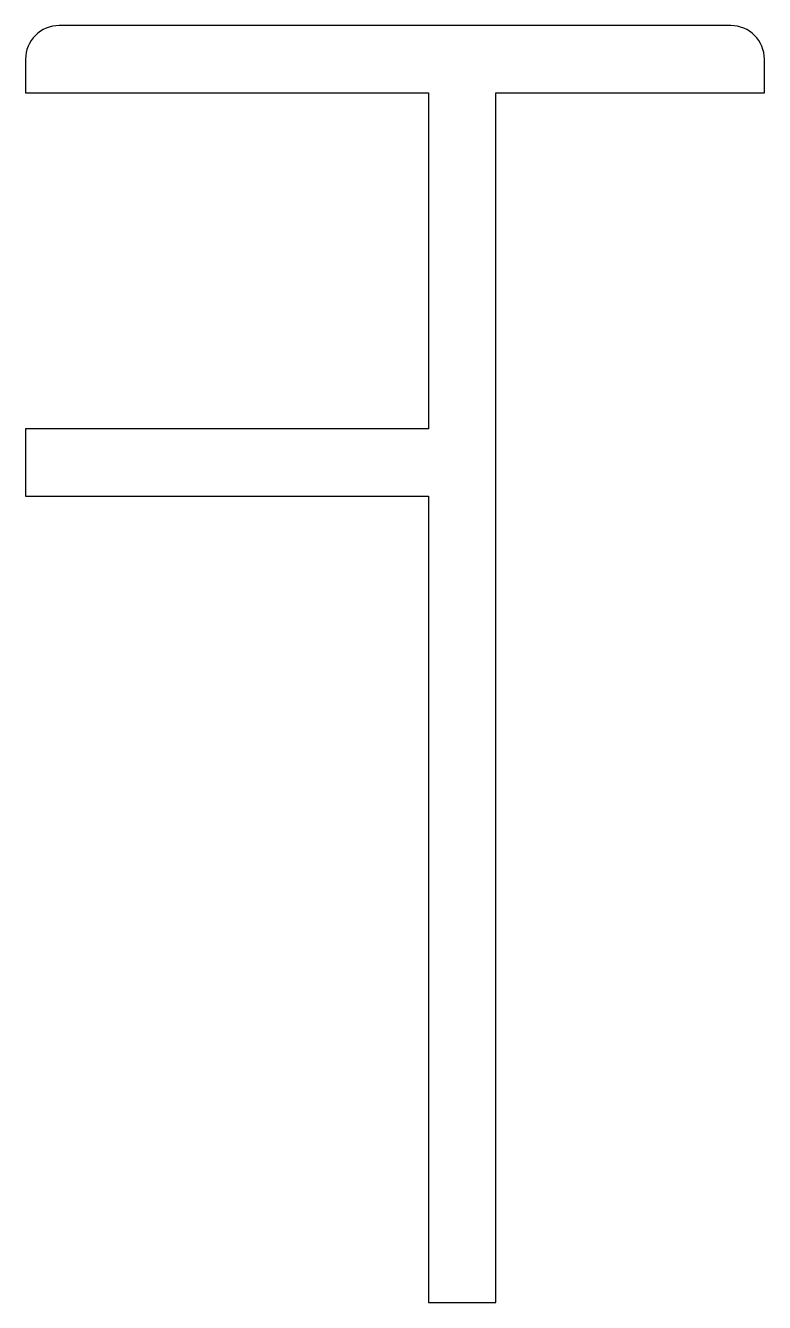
# Model space of a CAD drawing. Extents: x 153.3 to 164.3, y 212.7 to 231.7.
import ezdxf

# ---------------------------------------------------------------- set-up
doc = ezdxf.new("R2010")
doc.units = 0
doc.header["$LTSCALE"] = 15
doc.layers.get('0').update_dxf_attribs({"linetype": 'CONTINUOUS'})

msp = doc.modelspace()

# ---------------------------------------------------------------- linework, layer by layer
at = {"color": 0, "linetype": 'BYBLOCK'}
msp.add_lwpolyline([(153.31, 231.198), (153.31, 230.698), (159.31, 230.698), (159.31, 225.698), (153.31, 225.698), (153.31, 224.698), (159.31, 224.698), (159.31, 212.698), (160.31, 212.698), (160.31, 230.698), (164.31, 230.698), (164.31, 231.198, 0.414214), (163.81, 231.698), (153.81, 231.698, 0.414214)], format="xyb", close=True, dxfattribs=at)

doc.saveas('drawing.dxf')
